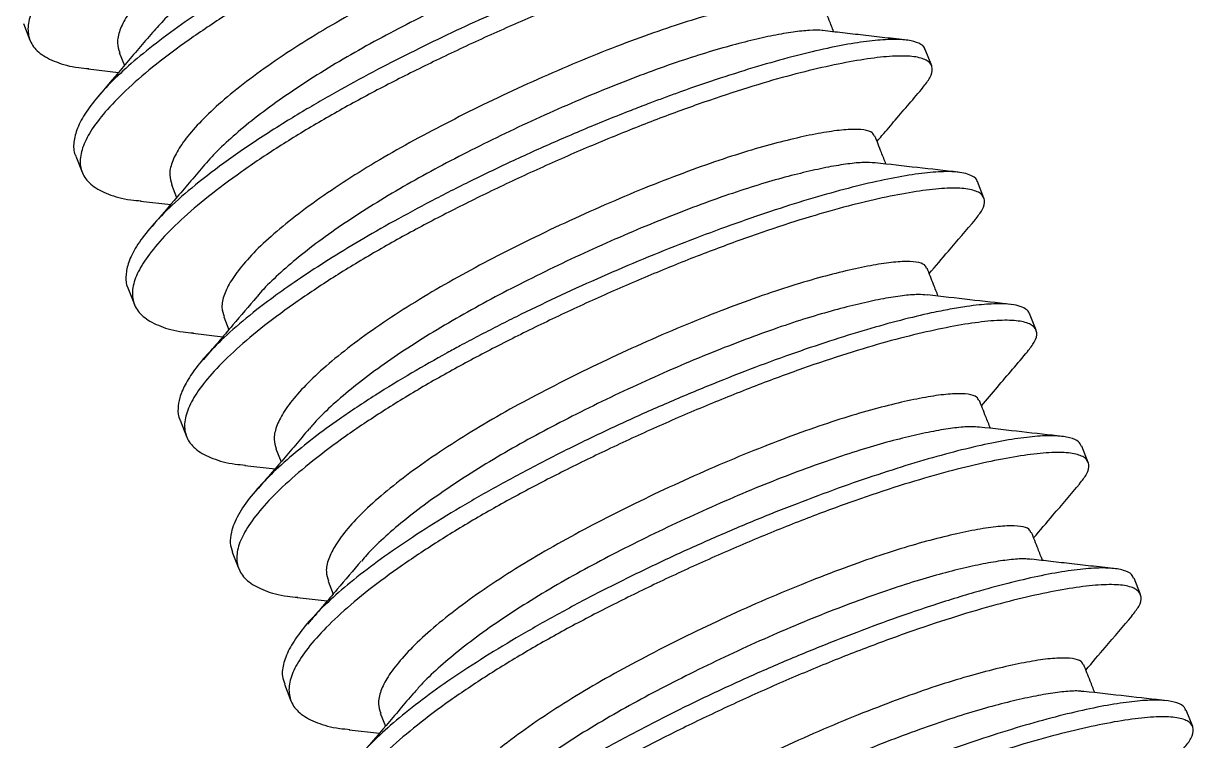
# Model space of a CAD drawing. Header units: millimetres. Extents: x 1580 to 3807, y -141 to 840.
# Drawn here: x 1906.81 to 1912.46, y 116.82 to 120.28 of the extents above; entities that cross this region are included whole.
import ezdxf

# ---------------------------------------------------------------- set-up
doc = ezdxf.new("R2010")
doc.units = ezdxf.units.MM

msp = doc.modelspace()

# ---------------------------------------------------------------- linework, layer by layer
at = {"color": 7, "linetype": 'Continuous', "lineweight": 25}
for p, q in [((1906.811, 120.2794), (1906.8426, 120.1994)), ((1907.2736, 120.1395), (1907.2983, 120.0771)), ((1911.1925, 120.0747), (1911.1613, 120.1537)), ((1907.1241, 120.0599), (1907.2696, 120.0435)), ((1907.0636, 119.6398), (1907.0944, 119.5618)), ((1911.4443, 119.4372), (1911.4129, 119.5167)), ((1907.5254, 119.5019), (1907.5501, 119.4395)), ((1907.3759, 119.4223), (1907.5215, 119.4059)), ((1907.315, 119.0032), (1907.3462, 118.9242)), ((1907.7773, 118.8643), (1907.8019, 118.8019)), ((1911.6961, 118.7996), (1911.6646, 118.8794)), ((1907.6277, 118.7847), (1907.7733, 118.7683)), ((1907.5666, 118.3661), (1907.5981, 118.2866)), ((1908.0291, 118.2267), (1908.0537, 118.1643)), ((1911.948, 118.162), (1911.9171, 118.2401)), ((1907.8791, 118.1472), (1908.0251, 118.1307)), ((1907.8185, 117.7286), (1907.8499, 117.649)), ((1908.2809, 117.5891), (1908.3055, 117.5267)), ((1912.1998, 117.5244), (1912.1689, 117.6026)), ((1908.1309, 117.5096), (1908.2769, 117.4931)), ((1908.0699, 117.0918), (1908.1017, 117.0114)), ((1912.4516, 116.8868), (1912.4204, 116.9656)), ((1908.5327, 116.9515), (1908.5574, 116.8891)), ((1908.3831, 116.872), (1908.5287, 116.8555))]:
    msp.add_line(p, q, dxfattribs=at)
for points, knots in [([(1910.3957, 121.8848), (1910.4081, 121.9006), (1910.4361, 121.9358), (1910.4446, 121.9776), (1910.4255, 122.0112), (1910.3737, 122.0313), (1910.2911, 122.0375), (1910.1802, 122.0298), (1910.0454, 122.009), (1909.8911, 121.9766), (1909.7177, 121.9327), (1909.5246, 121.8752), (1909.3118, 121.8039), (1909.0835, 121.7196), (1908.8465, 121.6246), (1908.607, 121.5213), (1908.3725, 121.4133), (1908.1478, 121.3033), (1907.9334, 121.192), (1907.7287, 121.077), (1907.5341, 120.9581), (1907.3548, 120.8378), (1907.1965, 120.7193), (1907.0642, 120.6063), (1906.9609, 120.5016), (1906.8879, 120.4077), (1906.8436, 120.325), (1906.8281, 120.2513), (1906.8423, 120.1868), (1906.8874, 120.1326), (1906.966, 120.092), (1907.0471, 120.068), (1907.1105, 120.0629), (1907.1274, 120.0616)], [0, 0, 0, 0, 0.0266464, 0.0596635, 0.0933174, 0.127333, 0.1614163, 0.1952699, 0.2280201, 0.260027, 0.2915481, 0.3238485, 0.3574101, 0.3913832, 0.4254762, 0.4593912, 0.4928397, 0.5249809, 0.5564725, 0.5886457, 0.6215154, 0.6554371, 0.6895306, 0.7234981, 0.7570483, 0.789911, 0.8214206, 0.8534608, 0.8862352, 0.9194964, 0.9535813, 0.9875923, 1, 1, 1, 1]), ([(1910.1607, 121.6478), (1910.1582, 121.6538), (1910.1523, 121.6687), (1910.1132, 121.6799), (1910.048, 121.6827), (1909.9589, 121.6737), (1909.8507, 121.6544), (1909.7265, 121.6258), (1909.5868, 121.5881), (1909.4312, 121.5392), (1909.2597, 121.4789), (1909.0757, 121.4079), (1908.8847, 121.3282), (1908.6916, 121.2419), (1908.5025, 121.1519), (1908.3213, 121.0603), (1908.1483, 120.968), (1907.9833, 120.8724), (1907.8266, 120.7736), (1907.6823, 120.6735), (1907.555, 120.5748), (1907.4488, 120.4805), (1907.3661, 120.3932), (1907.3077, 120.3146), (1907.2732, 120.2456), (1907.2603, 120.1866), (1907.2707, 120.1547), (1907.2754, 120.1401)], [0, 0, 0, 0, 0.028497, 0.070482, 0.112551, 0.154335, 0.194756, 0.234256, 0.273155, 0.313018, 0.354441, 0.396373, 0.438454, 0.480314, 0.521597, 0.561263, 0.600126, 0.639832, 0.6804, 0.722269, 0.76435, 0.806276, 0.847684, 0.888242, 0.927126, 0.966668, 1, 1, 1, 1]), ([(1910.1625, 121.5189), (1910.1572, 121.5199), (1910.1369, 121.5235), (1910.0819, 121.5207), (1909.9989, 121.5107), (1909.8994, 121.4919), (1909.7872, 121.4657), (1909.6626, 121.4323), (1909.5258, 121.39), (1909.3768, 121.3389), (1909.2178, 121.2795), (1909.0517, 121.2127), (1908.882, 121.1399), (1908.7119, 121.0625), (1908.545, 120.9822), (1908.3839, 120.9006), (1908.2286, 120.8179), (1908.0796, 120.7327), (1907.9373, 120.6449), (1907.8046, 120.5561), (1907.6843, 120.4679), (1907.5796, 120.3823), (1907.4945, 120.3041), (1907.4534, 120.2574), (1907.4345, 120.2359)], [0, 0, 0, 0, 0.016763, 0.064833, 0.112495, 0.159441, 0.205388, 0.250664, 0.296953, 0.344156, 0.39198, 0.440112, 0.488224, 0.535988, 0.583092, 0.629249, 0.674495, 0.720582, 0.767632, 0.815363, 0.863462, 0.911602, 0.959457, 1, 1, 1, 1]), ([(1910.6551, 121.4268), (1910.6538, 121.4319), (1910.6498, 121.448), (1910.6176, 121.465), (1910.5598, 121.4777), (1910.478, 121.4793), (1910.3749, 121.4703), (1910.2515, 121.4505), (1910.1096, 121.42), (1909.9511, 121.3791), (1909.7781, 121.3281), (1909.5928, 121.2676), (1909.3979, 121.1982), (1909.1957, 121.1206), (1908.9892, 121.0357), (1908.7808, 120.9445), (1908.5736, 120.848), (1908.3701, 120.7472), (1908.1731, 120.6434), (1907.9851, 120.5378), (1907.8087, 120.4317), (1907.6462, 120.3263), (1907.4998, 120.2227), (1907.3714, 120.1223), (1907.2627, 120.0262), (1907.1753, 119.9353), (1907.1104, 119.8509), (1907.0682, 119.7736), (1907.0523, 119.7054), (1907.0518, 119.6609), (1907.0636, 119.6423), (1907.0649, 119.6403)], [0, 0, 0, 0, 0.016633, 0.052704, 0.088825, 0.125096, 0.161367, 0.19764, 0.233912, 0.270186, 0.30646, 0.342735, 0.37901, 0.415286, 0.451563, 0.487841, 0.524119, 0.560397, 0.596676, 0.632953, 0.669229, 0.705504, 0.741779, 0.778054, 0.814327, 0.8506, 0.886872, 0.923144, 0.959415, 0.995686, 1, 1, 1, 1]), ([(1910.647, 121.2466), (1910.6597, 121.2625), (1910.6878, 121.298), (1910.6964, 121.34), (1910.6773, 121.3736), (1910.6256, 121.3937), (1910.5429, 121.3999), (1910.432, 121.3922), (1910.2973, 121.3714), (1910.1429, 121.339), (1909.9695, 121.2951), (1909.7764, 121.2376), (1909.5636, 121.1663), (1909.3353, 121.082), (1909.0984, 120.987), (1908.8588, 120.8837), (1908.6243, 120.7757), (1908.3996, 120.6657), (1908.1852, 120.5544), (1907.9805, 120.4394), (1907.7859, 120.3205), (1907.6067, 120.2002), (1907.4483, 120.0817), (1907.3161, 119.9687), (1907.2127, 119.864), (1907.1397, 119.7701), (1907.0955, 119.6874), (1907.0799, 119.6137), (1907.0941, 119.5492), (1907.1392, 119.495), (1907.2178, 119.4544), (1907.2989, 119.4304), (1907.3623, 119.4253), (1907.3793, 119.424)], [0, 0, 0, 0, 0.027025, 0.060029, 0.093669, 0.127671, 0.161741, 0.195581, 0.228318, 0.260313, 0.291821, 0.324109, 0.357657, 0.391617, 0.425696, 0.459598, 0.493033, 0.525162, 0.556641, 0.588801, 0.621658, 0.655566, 0.689646, 0.7236, 0.757137, 0.789987, 0.821484, 0.853511, 0.886273, 0.919521, 0.953592, 0.98759, 1, 1, 1, 1]), ([(1910.4125, 121.0102), (1910.4101, 121.0162), (1910.4041, 121.0311), (1910.365, 121.0423), (1910.2998, 121.0451), (1910.2107, 121.0361), (1910.1025, 121.0169), (1909.9783, 120.9882), (1909.8386, 120.9505), (1909.683, 120.9016), (1909.5115, 120.8413), (1909.3275, 120.7703), (1909.1365, 120.6906), (1908.9434, 120.6043), (1908.7543, 120.5143), (1908.5731, 120.4227), (1908.4001, 120.3304), (1908.2351, 120.2348), (1908.0784, 120.136), (1907.9341, 120.0359), (1907.8068, 119.9372), (1907.7007, 119.8429), (1907.6179, 119.7556), (1907.5595, 119.677), (1907.5251, 119.608), (1907.5122, 119.549), (1907.5225, 119.5171), (1907.5272, 119.5025)], [0, 0, 0, 0, 0.028497, 0.070482, 0.112551, 0.154335, 0.194756, 0.234256, 0.273155, 0.313018, 0.354441, 0.396373, 0.438454, 0.480314, 0.521597, 0.561263, 0.600126, 0.639832, 0.6804, 0.722269, 0.76435, 0.806276, 0.847684, 0.888242, 0.927126, 0.966667, 1, 1, 1, 1]), ([(1910.4148, 120.8816), (1910.4118, 120.8822), (1910.3944, 120.8858), (1910.3437, 120.8838), (1910.2633, 120.875), (1910.1657, 120.8573), (1910.0553, 120.8321), (1909.9323, 120.7998), (1909.7972, 120.7588), (1909.6498, 120.7089), (1909.492, 120.6506), (1909.3267, 120.5847), (1909.1573, 120.5126), (1908.9871, 120.4357), (1908.8195, 120.3558), (1908.6575, 120.2743), (1908.5014, 120.1918), (1908.3515, 120.107), (1908.2082, 120.0195), (1908.074, 119.9307), (1907.9518, 119.8423), (1907.8449, 119.7562), (1907.7536, 119.6738), (1907.7079, 119.6231), (1907.6852, 119.5979)], [0, 0, 0, 0, 0.010048, 0.05815, 0.105889, 0.152951, 0.199053, 0.244299, 0.290443, 0.337538, 0.385296, 0.433406, 0.481541, 0.529373, 0.576587, 0.622891, 0.668172, 0.714106, 0.761042, 0.808698, 0.856766, 0.904921, 0.952836, 1, 1, 1, 1]), ([(1910.9073, 120.7893), (1910.9067, 120.7929), (1910.9044, 120.8079), (1910.8827, 120.8202), (1910.854, 120.8305), (1910.8335, 120.8349), (1910.8141, 120.8377), (1910.7969, 120.8393), (1910.7632, 120.8411), (1910.7026, 120.8399), (1910.5992, 120.8288), (1910.4763, 120.8073), (1910.3389, 120.7764), (1910.1921, 120.738), (1910.0229, 120.688), (1909.8312, 120.6252), (1909.6179, 120.5487), (1909.4122, 120.4688), (1909.2216, 120.3897), (1909.0506, 120.315), (1908.8748, 120.2343), (1908.6961, 120.1478), (1908.5166, 120.0561), (1908.3692, 119.9763), (1908.2533, 119.9107), (1908.1638, 119.8583), (1908.0672, 119.7997), (1907.9667, 119.7358), (1907.8679, 119.6698), (1907.7489, 119.5856), (1907.6207, 119.4863), (1907.4987, 119.3769), (1907.4085, 119.2792), (1907.3478, 119.1936), (1907.313, 119.1196), (1907.3035, 119.0579), (1907.3055, 119.0198), (1907.315, 119.0042), (1907.3155, 119.0034)], [0, 0, 0, 0, 0.011317, 0.047584, 0.062097, 0.07661, 0.086004, 0.094297, 0.10292, 0.134038, 0.168824, 0.207277, 0.238532, 0.27185, 0.307231, 0.344674, 0.38418, 0.425747, 0.454616, 0.484402, 0.515105, 0.546725, 0.579263, 0.612717, 0.629794, 0.6471, 0.666702, 0.690104, 0.713021, 0.735451, 0.778826, 0.820258, 0.859748, 0.897294, 0.932896, 0.966554, 0.998268, 1, 1, 1, 1]), ([(1910.8987, 120.6088), (1910.9114, 120.6248), (1910.9396, 120.6604), (1910.9482, 120.7024), (1910.9291, 120.736), (1910.8774, 120.7561), (1910.7947, 120.7623), (1910.6838, 120.7546), (1910.5491, 120.7338), (1910.3948, 120.7014), (1910.2213, 120.6575), (1910.0282, 120.6), (1909.8154, 120.5287), (1909.5872, 120.4444), (1909.3502, 120.3494), (1909.1107, 120.2461), (1908.8761, 120.1381), (1908.6514, 120.0281), (1908.437, 119.9168), (1908.2324, 119.8018), (1908.0377, 119.6829), (1907.8585, 119.5626), (1907.7001, 119.4441), (1907.5679, 119.3311), (1907.4645, 119.2264), (1907.3915, 119.1326), (1907.3473, 119.0498), (1907.3317, 118.9761), (1907.346, 118.9116), (1907.391, 118.8574), (1907.4696, 118.8168), (1907.5507, 118.7928), (1907.6141, 118.7878), (1907.631, 118.7864)], [0, 0, 0, 0, 0.02714, 0.060141, 0.093778, 0.127776, 0.161842, 0.195679, 0.228413, 0.260403, 0.291909, 0.324193, 0.357738, 0.391694, 0.425769, 0.459667, 0.493099, 0.525224, 0.5567, 0.588857, 0.62171, 0.655615, 0.689691, 0.723642, 0.757175, 0.790021, 0.821515, 0.853539, 0.886297, 0.919541, 0.953609, 0.987603, 1, 1, 1, 1]), ([(1910.6643, 120.3726), (1910.6619, 120.3786), (1910.6559, 120.3935), (1910.6168, 120.4048), (1910.5516, 120.4075), (1910.4625, 120.3985), (1910.3544, 120.3793), (1910.2301, 120.3506), (1910.0904, 120.3129), (1909.9348, 120.264), (1909.7634, 120.2037), (1909.5794, 120.1327), (1909.3883, 120.053), (1909.1952, 119.9667), (1909.0061, 119.8767), (1908.8249, 119.7851), (1908.6519, 119.6928), (1908.487, 119.5972), (1908.3302, 119.4984), (1908.1859, 119.3983), (1908.0586, 119.2996), (1907.9525, 119.2053), (1907.8697, 119.118), (1907.8113, 119.0395), (1907.7769, 118.9704), (1907.764, 118.9114), (1907.7743, 118.8795), (1907.779, 118.865)], [0, 0, 0, 0, 0.028497, 0.070482, 0.112551, 0.154335, 0.194756, 0.234256, 0.273155, 0.313018, 0.354441, 0.396373, 0.438454, 0.480314, 0.521597, 0.561263, 0.600126, 0.639832, 0.6804, 0.722269, 0.76435, 0.806276, 0.847684, 0.888242, 0.927126, 0.966667, 1, 1, 1, 1]), ([(1910.7203, 120.2388), (1910.713, 120.2575), (1910.6949, 120.3031), (1910.6774, 120.3475), (1910.667, 120.3738)], [0, 0, 0, 0, 0.408532, 1, 1, 1, 1]), ([(1910.6671, 120.2446), (1910.6663, 120.2448), (1910.6516, 120.2482), (1910.6051, 120.2466), (1910.5274, 120.2393), (1910.4317, 120.2226), (1910.3231, 120.1984), (1910.2017, 120.1671), (1910.0684, 120.1273), (1909.9225, 120.0787), (1909.766, 120.0215), (1909.6016, 119.9566), (1909.4325, 119.8853), (1909.2622, 119.8089), (1909.0941, 119.7293), (1908.9313, 119.6479), (1908.7744, 119.5657), (1908.6236, 119.4812), (1908.4793, 119.3941), (1908.3436, 119.3054), (1908.2197, 119.2168), (1908.1099, 119.1301), (1908.0186, 119.0477), (1907.9615, 118.991), (1907.9405, 118.9639), (1907.9381, 118.9607)], [0, 0, 0, 0, 0.002806, 0.050966, 0.098805, 0.14601, 0.192291, 0.237585, 0.283608, 0.33062, 0.378337, 0.42645, 0.474634, 0.522559, 0.569907, 0.616384, 0.661776, 0.707583, 0.754428, 0.802034, 0.850097, 0.898293, 0.946292, 0.993773, 1, 1, 1, 1]), ([(1911.0753, 120.1987), (1911.0398, 120.2027), (1910.9726, 120.2102), (1910.8663, 120.2221), (1910.7656, 120.2336), (1910.6992, 120.2412), (1910.6675, 120.2448)], [0, 0, 0, 0, 0.292366, 0.553141, 0.787376, 1, 1, 1, 1]), ([(1907.4336, 120.2358), (1907.3896, 120.1842), (1907.3029, 120.0825), (1907.2156, 119.9802), (1907.1725, 119.9297)], [0, 0, 0, 0, 0.50712, 1, 1, 1, 1]), ([(1911.1596, 120.1531), (1911.1595, 120.155), (1911.1584, 120.1687), (1911.1329, 120.1848), (1911.0823, 120.2002), (1911.0065, 120.2042), (1910.9095, 120.1978), (1910.7918, 120.1807), (1910.655, 120.1529), (1910.5011, 120.1148), (1910.3321, 120.0665), (1910.1502, 120.0087), (1910.0005, 119.9568), (1909.8908, 119.9166), (1909.8196, 119.8899), (1909.7336, 119.8568), (1909.633, 119.8168), (1909.523, 119.7716), (1909.3788, 119.7102), (1909.2019, 119.6312), (1908.9967, 119.5337), (1908.8023, 119.4357), (1908.6207, 119.3386), (1908.4533, 119.2434), (1908.3009, 119.1512), (1908.164, 119.0628), (1908.0427, 118.9787), (1907.9206, 118.8872), (1907.8055, 118.7911), (1907.7062, 118.6941), (1907.6351, 118.6094), (1907.5889, 118.5366), (1907.5631, 118.4748), (1907.5552, 118.4191), (1907.5568, 118.3833), (1907.5666, 118.367), (1907.567, 118.3663)], [0, 0, 0, 0, 0.006066, 0.042464, 0.078861, 0.115105, 0.151346, 0.187586, 0.223826, 0.260066, 0.296305, 0.332545, 0.368784, 0.380869, 0.392955, 0.407516, 0.427101, 0.446408, 0.465436, 0.502644, 0.538742, 0.57373, 0.607607, 0.640374, 0.67203, 0.702576, 0.732011, 0.760335, 0.800723, 0.838613, 0.874006, 0.906901, 0.937296, 0.965193, 0.998493, 1, 1, 1, 1]), ([(1911.1503, 119.9709), (1911.1631, 119.9871), (1911.1914, 120.0227), (1911.2, 120.0648), (1911.181, 120.0984), (1911.1292, 120.1185), (1911.0465, 120.1247), (1910.9356, 120.117), (1910.8009, 120.0962), (1910.6466, 120.0638), (1910.4731, 120.0199), (1910.28, 119.9624), (1910.0673, 119.8911), (1909.839, 119.8068), (1909.602, 119.7118), (1909.3625, 119.6085), (1909.1279, 119.5005), (1908.9033, 119.3905), (1908.6888, 119.2792), (1908.4842, 119.1642), (1908.2895, 119.0453), (1908.1103, 118.925), (1907.952, 118.8065), (1907.8197, 118.6935), (1907.7163, 118.5888), (1907.6433, 118.495), (1907.5991, 118.4122), (1907.5835, 118.3386), (1907.5978, 118.274), (1907.6428, 118.2198), (1907.7214, 118.1792), (1907.8024, 118.1553), (1907.8656, 118.1502), (1907.8824, 118.1488)], [0, 0, 0, 0, 0.027286, 0.060286, 0.093921, 0.127918, 0.161983, 0.195819, 0.228551, 0.26054, 0.292044, 0.324327, 0.357871, 0.391825, 0.4259, 0.459797, 0.493227, 0.525351, 0.556825, 0.588981, 0.621833, 0.655736, 0.689811, 0.72376, 0.757292, 0.790137, 0.821629, 0.853652, 0.886409, 0.919652, 0.953718, 0.987711, 1, 1, 1, 1]), ([(1910.929, 119.7105), (1910.937, 119.7198), (1910.9671, 119.7551), (1911.019, 119.816), (1911.0861, 119.8945), (1911.1293, 119.9451), (1911.1518, 119.9714)], [0, 0, 0, 0, 0.0997695, 0.3766674, 0.6758807, 1, 1, 1, 1]), ([(1910.9161, 119.735), (1910.9137, 119.741), (1910.9077, 119.7559), (1910.8686, 119.7672), (1910.8034, 119.7699), (1910.7144, 119.7609), (1910.6062, 119.7417), (1910.482, 119.713), (1910.3422, 119.6754), (1910.1866, 119.6264), (1910.0152, 119.5661), (1909.8312, 119.4951), (1909.6401, 119.4154), (1909.447, 119.3291), (1909.2579, 119.2391), (1909.0767, 119.1475), (1908.9037, 119.0552), (1908.7388, 118.9596), (1908.582, 118.8608), (1908.4378, 118.7607), (1908.3105, 118.662), (1908.2043, 118.5677), (1908.1215, 118.4804), (1908.0632, 118.4019), (1908.0287, 118.3328), (1908.0158, 118.2738), (1908.0261, 118.2419), (1908.0309, 118.2274)], [0, 0, 0, 0, 0.0284971, 0.070482, 0.1125508, 0.1543353, 0.1947556, 0.2342557, 0.2731546, 0.3130181, 0.3544407, 0.3963731, 0.4384539, 0.4803143, 0.5215969, 0.5612633, 0.6001257, 0.6398316, 0.6804, 0.7222687, 0.7643502, 0.8062756, 0.8476841, 0.8882415, 0.927126, 0.9666674, 1, 1, 1, 1]), ([(1910.9721, 119.6013), (1910.9648, 119.6199), (1910.9467, 119.6657), (1910.9292, 119.71), (1910.9188, 119.7362)], [0, 0, 0, 0, 0.408236, 1, 1, 1, 1]), ([(1907.6854, 119.5981), (1907.6414, 119.5466), (1907.5574, 119.448), (1907.4722, 119.3482), (1907.4316, 119.3006)], [0, 0, 0, 0, 0.522852, 1, 1, 1, 1]), ([(1911.4127, 119.5166), (1911.4127, 119.5168), (1911.4125, 119.529), (1911.3933, 119.5418), (1911.3595, 119.5562), (1911.317, 119.5633), (1911.2537, 119.5658), (1911.1619, 119.5596), (1911.0364, 119.5406), (1910.8915, 119.5102), (1910.7301, 119.4691), (1910.5551, 119.418), (1910.3693, 119.3579), (1910.1759, 119.2897), (1909.9776, 119.2144), (1909.7773, 119.1333), (1909.5775, 119.0474), (1909.3808, 118.9578), (1909.2207, 118.8807), (1909.0964, 118.8182), (1909.0055, 118.7713), (1908.9252, 118.7287), (1908.8168, 118.6695), (1908.6773, 118.5901), (1908.5018, 118.4829), (1908.3441, 118.3778), (1908.2071, 118.2776), (1908.0915, 118.1842), (1907.9891, 118.0899), (1907.9046, 117.9966), (1907.8425, 117.9063), (1907.8126, 117.8318), (1907.8057, 117.7724), (1907.8146, 117.7431), (1907.819, 117.7288)], [0, 0, 0, 0, 0.000561, 0.037047, 0.06151, 0.086519, 0.11271, 0.151602, 0.190036, 0.228011, 0.265528, 0.302586, 0.339187, 0.375329, 0.411012, 0.446237, 0.481004, 0.515313, 0.549163, 0.565922, 0.582566, 0.599095, 0.610849, 0.644449, 0.68136, 0.721579, 0.753925, 0.788134, 0.824205, 0.862137, 0.90193, 0.943585, 0.9724, 1, 1, 1, 1]), ([(1910.9188, 119.6069), (1910.902, 119.608), (1910.8669, 119.6104), (1910.7906, 119.603), (1910.6976, 119.5878), (1910.5906, 119.5646), (1910.471, 119.5343), (1910.3393, 119.4958), (1910.1951, 119.4483), (1910.0399, 119.3922), (1909.8764, 119.3283), (1909.7078, 119.2578), (1909.5374, 119.1821), (1909.3688, 119.1028), (1909.2051, 119.0216), (1909.0474, 118.9395), (1908.8958, 118.8554), (1908.7505, 118.7686), (1908.6134, 118.68), (1908.4878, 118.5913), (1908.3759, 118.5043), (1908.2819, 118.4212), (1908.2201, 118.3606), (1908.1958, 118.3299), (1908.1907, 118.3234)], [0, 0, 0, 0, 0.044453, 0.092353, 0.13966, 0.186081, 0.231435, 0.277299, 0.324188, 0.371823, 0.419898, 0.468089, 0.516066, 0.563509, 0.610119, 0.655634, 0.701276, 0.747991, 0.795507, 0.843523, 0.891717, 0.93976, 0.987328, 1, 1, 1, 1]), ([(1911.3203, 119.5619), (1911.255, 119.5693), (1911.1223, 119.5842), (1910.9879, 119.5995), (1910.9196, 119.6072)], [0, 0, 0, 0, 0.49201, 1, 1, 1, 1]), ([(1911.4018, 119.3329), (1911.4147, 119.3492), (1911.4432, 119.385), (1911.4519, 119.4272), (1911.4328, 119.4608), (1911.381, 119.4809), (1911.2983, 119.4871), (1911.1875, 119.4794), (1911.0527, 119.4586), (1910.8984, 119.4262), (1910.7249, 119.3823), (1910.5318, 119.3248), (1910.3191, 119.2535), (1910.0908, 119.1692), (1909.8538, 119.0742), (1909.6143, 118.9709), (1909.3798, 118.8629), (1909.1551, 118.7529), (1908.9406, 118.6416), (1908.736, 118.5266), (1908.5414, 118.4077), (1908.3621, 118.2874), (1908.2038, 118.1689), (1908.0715, 118.0559), (1907.9681, 117.9512), (1907.8951, 117.8574), (1907.8509, 117.7746), (1907.8353, 117.701), (1907.8496, 117.6364), (1907.8947, 117.5822), (1907.9733, 117.5416), (1908.0542, 117.5177), (1908.1174, 117.5126), (1908.1342, 117.5112)], [0, 0, 0, 0, 0.027542, 0.060532, 0.094159, 0.128147, 0.162203, 0.19603, 0.228753, 0.260735, 0.29223, 0.324505, 0.358039, 0.391985, 0.42605, 0.459938, 0.49336, 0.525475, 0.556941, 0.589088, 0.621932, 0.655826, 0.689892, 0.723832, 0.757355, 0.790192, 0.821676, 0.85369, 0.886438, 0.919673, 0.95373, 0.987714, 1, 1, 1, 1]), ([(1911.1808, 119.0728), (1911.2116, 119.1089), (1911.2862, 119.1963), (1911.36, 119.2827), (1911.4033, 119.3334)], [0, 0, 0, 0, 0.412741, 1, 1, 1, 1]), ([(1911.1679, 119.0974), (1911.1655, 119.1034), (1911.1596, 119.1183), (1911.1205, 119.1296), (1911.0552, 119.1323), (1910.9662, 119.1233), (1910.858, 119.1041), (1910.7338, 119.0755), (1910.594, 119.0378), (1910.4385, 118.9888), (1910.267, 118.9285), (1910.083, 118.8575), (1909.892, 118.7778), (1909.6989, 118.6915), (1909.5097, 118.6015), (1909.3285, 118.5099), (1909.1556, 118.4176), (1908.9906, 118.322), (1908.8338, 118.2232), (1908.6896, 118.1231), (1908.5623, 118.0244), (1908.4561, 117.9301), (1908.3734, 117.8428), (1908.315, 117.7643), (1908.2805, 117.6952), (1908.2676, 117.6362), (1908.2779, 117.6043), (1908.2827, 117.5898)], [0, 0, 0, 0, 0.028497, 0.070482, 0.112551, 0.154335, 0.194756, 0.234256, 0.273155, 0.313018, 0.354441, 0.396373, 0.438454, 0.480314, 0.521597, 0.561263, 0.600126, 0.639832, 0.6804, 0.722269, 0.76435, 0.806276, 0.847684, 0.888241, 0.927126, 0.966667, 1, 1, 1, 1]), ([(1911.224, 118.9637), (1911.2166, 118.9824), (1911.1985, 119.0282), (1911.181, 119.0724), (1911.1707, 119.0986)], [0, 0, 0, 0, 0.408138, 1, 1, 1, 1]), ([(1907.9372, 118.9605), (1907.8986, 118.9153), (1907.8126, 118.8144), (1907.7259, 118.7128), (1907.6781, 118.6568)], [0, 0, 0, 0, 0.448029, 1, 1, 1, 1]), ([(1911.1709, 118.9688), (1911.1568, 118.9701), (1911.1253, 118.973), (1911.0539, 118.9668), (1910.9632, 118.9528), (1910.8579, 118.9306), (1910.74, 118.9013), (1910.61, 118.864), (1910.4675, 118.8178), (1910.3137, 118.7628), (1910.1511, 118.7), (1909.983, 118.6303), (1909.8127, 118.5552), (1909.6436, 118.4763), (1909.4791, 118.3952), (1909.3206, 118.3132), (1909.1681, 118.2296), (1909.0219, 118.1431), (1908.8835, 118.0547), (1908.7561, 117.9659), (1908.6422, 117.8785), (1908.5456, 117.7947), (1908.4788, 117.7301), (1908.451, 117.6958), (1908.443, 117.686)], [0, 0, 0, 0, 0.038819, 0.086728, 0.134088, 0.1806, 0.226016, 0.271674, 0.318391, 0.365893, 0.413879, 0.462024, 0.510002, 0.557489, 0.604184, 0.649815, 0.695253, 0.741789, 0.789165, 0.837083, 0.885224, 0.933258, 0.980863, 1, 1, 1, 1]), ([(1911.5718, 118.9243), (1911.5069, 118.9317), (1911.3748, 118.9465), (1911.2407, 118.9618), (1911.1725, 118.9695)], [0, 0, 0, 0, 0.491337, 1, 1, 1, 1]), ([(1911.6638, 118.879), (1911.6629, 118.8817), (1911.6598, 118.8913), (1911.644, 118.905), (1911.6127, 118.9185), (1911.5682, 118.9257), (1911.5186, 118.9275), (1911.4707, 118.9258), (1911.4195, 118.9214), (1911.3582, 118.9139), (1911.2817, 118.9014), (1911.177, 118.8804), (1911.0443, 118.8488), (1910.8796, 118.8031), (1910.7015, 118.7479), (1910.5125, 118.6836), (1910.3149, 118.6109), (1910.1114, 118.5306), (1909.9047, 118.4436), (1909.6974, 118.3509), (1909.4923, 118.2534), (1909.2921, 118.1524), (1909.0993, 118.049), (1908.9165, 117.9443), (1908.7456, 117.8391), (1908.589, 117.7347), (1908.4491, 117.6323), (1908.3282, 117.5334), (1908.2279, 117.4391), (1908.1498, 117.3505), (1908.0946, 117.2686), (1908.0642, 117.1946), (1908.0557, 117.1353), (1908.0678, 117.1049), (1908.0727, 117.0928)], [0, 0, 0, 0, 0.009122, 0.032796, 0.060872, 0.089425, 0.111528, 0.130867, 0.147442, 0.167081, 0.191142, 0.215203, 0.251284, 0.287364, 0.323444, 0.359524, 0.395603, 0.431682, 0.46776, 0.503838, 0.539916, 0.575993, 0.61207, 0.648147, 0.684277, 0.720727, 0.757177, 0.793628, 0.83008, 0.866532, 0.902985, 0.939439, 0.975893, 1, 1, 1, 1]), ([(1911.6545, 118.6965), (1911.6671, 118.7124), (1911.6952, 118.7477), (1911.7037, 118.7896), (1911.6846, 118.8232), (1911.6328, 118.8433), (1911.5502, 118.8496), (1911.4393, 118.8418), (1911.3045, 118.821), (1911.1502, 118.7886), (1910.9768, 118.7447), (1910.7837, 118.6872), (1910.5709, 118.6159), (1910.3426, 118.5316), (1910.1056, 118.4366), (1909.8661, 118.3333), (1909.6316, 118.2253), (1909.4069, 118.1153), (1909.1925, 118.004), (1908.9878, 117.889), (1908.7932, 117.7701), (1908.6139, 117.6498), (1908.4556, 117.5313), (1908.3233, 117.4183), (1908.22, 117.3136), (1908.147, 117.2198), (1908.1027, 117.137), (1908.0872, 117.0634), (1908.1014, 116.9988), (1908.1465, 116.9447), (1908.2251, 116.904), (1908.3062, 116.8801), (1908.3695, 116.875), (1908.3864, 116.8736)], [0, 0, 0, 0, 0.026841, 0.059853, 0.093501, 0.12751, 0.161588, 0.195435, 0.22818, 0.260181, 0.291697, 0.323992, 0.357547, 0.391515, 0.425602, 0.459511, 0.492953, 0.525089, 0.556575, 0.588743, 0.621607, 0.655523, 0.68961, 0.723572, 0.757116, 0.789973, 0.821477, 0.853512, 0.88628, 0.919536, 0.953615, 0.98762, 1, 1, 1, 1]), ([(1911.4327, 118.4352), (1911.4582, 118.4652), (1911.5329, 118.5528), (1911.6073, 118.6399), (1911.6562, 118.6971)], [0, 0, 0, 0, 0.342761, 1, 1, 1, 1]), ([(1911.4197, 118.4598), (1911.4173, 118.4658), (1911.4114, 118.4807), (1911.3723, 118.492), (1911.307, 118.4947), (1911.218, 118.4857), (1911.1098, 118.4665), (1910.9856, 118.4379), (1910.8458, 118.4002), (1910.6903, 118.3512), (1910.5188, 118.2909), (1910.3348, 118.2199), (1910.1438, 118.1402), (1909.9507, 118.0539), (1909.7616, 117.9639), (1909.5804, 117.8723), (1909.4074, 117.78), (1909.2424, 117.6844), (1909.0857, 117.5856), (1908.9414, 117.4855), (1908.8141, 117.3868), (1908.7079, 117.2925), (1908.6252, 117.2052), (1908.5668, 117.1267), (1908.5323, 117.0576), (1908.5194, 116.9986), (1908.5298, 116.9668), (1908.5345, 116.9522)], [0, 0, 0, 0, 0.028497, 0.070482, 0.112551, 0.154335, 0.194756, 0.234256, 0.273154, 0.313018, 0.354441, 0.396373, 0.438454, 0.480314, 0.521597, 0.561263, 0.600126, 0.639831, 0.6804, 0.722269, 0.76435, 0.806275, 0.847684, 0.888241, 0.927126, 0.966667, 1, 1, 1, 1]), ([(1911.4758, 118.3261), (1911.4684, 118.3448), (1911.4502, 118.3907), (1911.4328, 118.4348), (1911.4225, 118.461)], [0, 0, 0, 0, 0.408036, 1, 1, 1, 1]), ([(1908.189, 118.323), (1908.1451, 118.2714), (1908.0593, 118.1707), (1907.9722, 118.0688), (1907.9297, 118.019)], [0, 0, 0, 0, 0.5116494, 1, 1, 1, 1]), ([(1911.4215, 118.331), (1911.4105, 118.3322), (1911.3828, 118.3354), (1911.3169, 118.3305), (1911.2285, 118.3177), (1911.1249, 118.2965), (1911.0088, 118.2682), (1910.8804, 118.2321), (1910.7397, 118.187), (1910.5872, 118.1333), (1910.4257, 118.0714), (1910.2582, 118.0026), (1910.0879, 117.9282), (1909.9185, 117.8497), (1909.7532, 117.7689), (1909.5939, 117.687), (1909.4405, 117.6037), (1909.2935, 117.5176), (1909.1538, 117.4293), (1909.0247, 117.3405), (1908.9088, 117.2528), (1908.8097, 117.1684), (1908.7375, 117.0997), (1908.7059, 117.0617), (1908.6948, 117.0484)], [0, 0, 0, 0, 0.031654, 0.079639, 0.127117, 0.173787, 0.219379, 0.264897, 0.311507, 0.358944, 0.406906, 0.455074, 0.503119, 0.550718, 0.597563, 0.643378, 0.688725, 0.735147, 0.782449, 0.830336, 0.87849, 0.926584, 0.974291, 1, 1, 1, 1]), ([(1911.8216, 118.287), (1911.7572, 118.2942), (1911.6255, 118.3091), (1911.4919, 118.3242), (1911.4237, 118.332)], [0, 0, 0, 0, 0.489294, 1, 1, 1, 1]), ([(1911.9149, 118.2392), (1911.9113, 118.247), (1911.9029, 118.2651), (1911.8614, 118.282), (1911.7958, 118.2913), (1911.707, 118.2895), (1911.5973, 118.2767), (1911.4678, 118.253), (1911.3205, 118.2185), (1911.1573, 118.1737), (1910.9803, 118.1192), (1910.7918, 118.0554), (1910.5943, 117.9831), (1910.3904, 117.9031), (1910.1829, 117.8162), (1909.9745, 117.7234), (1909.768, 117.6257), (1909.566, 117.5243), (1909.3714, 117.4204), (1909.1866, 117.3151), (1909.0142, 117.2097), (1908.8563, 117.1053), (1908.7153, 117.0033), (1908.593, 116.9049), (1908.491, 116.811), (1908.4107, 116.7227), (1908.3528, 116.6408), (1908.319, 116.5666), (1908.3074, 116.5037), (1908.3185, 116.4701), (1908.3235, 116.455)], [0, 0, 0, 0, 0.027527, 0.063855, 0.100184, 0.136514, 0.172846, 0.20918, 0.245509, 0.281793, 0.318076, 0.354359, 0.39064, 0.426921, 0.463202, 0.499481, 0.53576, 0.572039, 0.608316, 0.644593, 0.68087, 0.717145, 0.753421, 0.789611, 0.825779, 0.861948, 0.898117, 0.934287, 0.970457, 1, 1, 1, 1]), ([(1911.9061, 118.0586), (1911.9188, 118.0746), (1911.9469, 118.11), (1911.9555, 118.152), (1911.9364, 118.1856), (1911.8847, 118.2057), (1911.802, 118.212), (1911.6911, 118.2042), (1911.5564, 118.1835), (1911.402, 118.151), (1911.2286, 118.1071), (1911.0355, 118.0496), (1910.8227, 117.9784), (1910.5944, 117.894), (1910.3574, 117.799), (1910.1179, 117.6957), (1909.8834, 117.5877), (1909.6587, 117.4777), (1909.4443, 117.3664), (1909.2396, 117.2514), (1909.045, 117.1325), (1908.8658, 117.0122), (1908.7074, 116.8937), (1908.5752, 116.7807), (1908.4718, 116.676), (1908.3988, 116.5822), (1908.3545, 116.4995), (1908.339, 116.4258), (1908.3532, 116.3612), (1908.3983, 116.3071), (1908.4769, 116.2664), (1908.558, 116.2424), (1908.6214, 116.2374), (1908.6384, 116.236)], [0, 0, 0, 0, 0.027035, 0.060038, 0.093678, 0.127679, 0.161748, 0.195587, 0.228323, 0.260316, 0.291824, 0.32411, 0.357658, 0.391616, 0.425695, 0.459595, 0.493029, 0.525157, 0.556635, 0.588794, 0.62165, 0.655557, 0.689636, 0.723589, 0.757125, 0.789974, 0.82147, 0.853496, 0.886257, 0.919503, 0.953574, 0.98757, 1, 1, 1, 1]), ([(1911.6845, 117.7976), (1911.7155, 117.834), (1911.7904, 117.9218), (1911.8644, 118.0084), (1911.9077, 118.0591)], [0, 0, 0, 0, 0.4147192, 1, 1, 1, 1]), ([(1911.6716, 117.8222), (1911.6692, 117.8283), (1911.6632, 117.8432), (1911.6241, 117.8544), (1911.5589, 117.8571), (1911.4698, 117.8482), (1911.3616, 117.8289), (1911.2374, 117.8003), (1911.0977, 117.7626), (1910.9421, 117.7136), (1910.7706, 117.6533), (1910.5866, 117.5823), (1910.3956, 117.5026), (1910.2025, 117.4163), (1910.0134, 117.3263), (1909.8322, 117.2348), (1909.6592, 117.1424), (1909.4942, 117.0468), (1909.3375, 116.948), (1909.1932, 116.8479), (1909.0659, 116.7492), (1908.9598, 116.655), (1908.877, 116.5676), (1908.8186, 116.4891), (1908.7841, 116.4201), (1908.7713, 116.3611), (1908.7816, 116.3292), (1908.7863, 116.3146)], [0, 0, 0, 0, 0.028497, 0.070482, 0.112551, 0.154335, 0.194755, 0.234256, 0.273154, 0.313018, 0.354441, 0.396373, 0.438454, 0.480314, 0.521597, 0.561263, 0.600126, 0.639831, 0.6804, 0.722269, 0.76435, 0.806275, 0.847684, 0.888241, 0.927126, 0.966667, 1, 1, 1, 1]), ([(1911.7276, 117.6884), (1911.7202, 117.7072), (1911.702, 117.7532), (1911.6846, 117.7973), (1911.6743, 117.8234)], [0, 0, 0, 0, 0.408215, 1, 1, 1, 1]), ([(1908.4409, 117.6854), (1908.4023, 117.6402), (1908.3163, 117.5393), (1908.2297, 117.4378), (1908.1819, 117.3818)], [0, 0, 0, 0, 0.448537, 1, 1, 1, 1]), ([(1912.166, 117.6015), (1912.1637, 117.6081), (1912.1575, 117.6254), (1912.12, 117.6426), (1912.0559, 117.6534), (1911.966, 117.6524), (1911.8545, 117.6401), (1911.7254, 117.6172), (1911.5818, 117.5844), (1911.4433, 117.5473), (1911.316, 117.5096), (1911.2003, 117.473), (1911.0566, 117.4247), (1910.8821, 117.362), (1910.679, 117.2834), (1910.4718, 117.1977), (1910.2632, 117.1059), (1910.056, 117.0089), (1909.8529, 116.908), (1909.6567, 116.8042), (1909.4699, 116.6987), (1909.2951, 116.5928), (1909.1345, 116.4877), (1908.9904, 116.3847), (1908.8646, 116.2848), (1908.7588, 116.1893), (1908.6745, 116.0992), (1908.6127, 116.0155), (1908.5749, 115.9395), (1908.5595, 115.8716), (1908.5694, 115.8341), (1908.5743, 115.8157)], [0, 0, 0, 0, 0.022525, 0.058844, 0.096167, 0.134243, 0.171476, 0.207865, 0.243411, 0.278114, 0.300786, 0.323416, 0.347626, 0.383929, 0.420232, 0.456535, 0.492838, 0.529141, 0.565444, 0.601748, 0.638051, 0.674354, 0.710657, 0.74696, 0.783263, 0.819566, 0.855869, 0.892172, 0.928475, 0.964778, 1, 1, 1, 1]), ([(1911.6723, 117.6934), (1911.6642, 117.6945), (1911.6402, 117.6979), (1911.5796, 117.694), (1911.4935, 117.6824), (1911.3917, 117.6622), (1911.2773, 117.6349), (1911.1506, 117.6), (1911.0116, 117.5562), (1910.8607, 117.5036), (1910.7002, 117.4428), (1910.5333, 117.3749), (1910.3632, 117.3011), (1910.1935, 117.2231), (1910.0274, 117.1425), (1909.8673, 117.0607), (1909.7131, 116.9777), (1909.5652, 116.892), (1909.4243, 116.8039), (1909.2936, 116.7151), (1909.1757, 116.6271), (1909.0741, 116.5422), (1908.9964, 116.4694), (1908.9607, 116.4276), (1908.9464, 116.4107)], [0, 0, 0, 0, 0.024332, 0.072398, 0.12, 0.166833, 0.212622, 0.258041, 0.304551, 0.351926, 0.399871, 0.448067, 0.496184, 0.543898, 0.5909, 0.636907, 0.682217, 0.728532, 0.775765, 0.823626, 0.871799, 0.919957, 0.967772, 1, 1, 1, 1]), ([(1912.0825, 117.6484), (1912.047, 117.6523), (1911.9805, 117.6597), (1911.8734, 117.6717), (1911.7722, 117.6833), (1911.7059, 117.6909), (1911.6746, 117.6945)], [0, 0, 0, 0, 0.2996474, 0.5612305, 0.7921524, 1, 1, 1, 1]), ([(1912.1582, 117.4214), (1912.1708, 117.4373), (1912.1988, 117.4726), (1912.2073, 117.5144), (1912.1882, 117.548), (1912.1365, 117.5681), (1912.0538, 117.5744), (1911.9429, 117.5666), (1911.8082, 117.5459), (1911.6538, 117.5134), (1911.4804, 117.4695), (1911.2873, 117.412), (1911.0745, 117.3408), (1910.8462, 117.2564), (1910.6093, 117.1614), (1910.3698, 117.0581), (1910.1352, 116.9501), (1909.9105, 116.8401), (1909.6961, 116.7288), (1909.4914, 116.6138), (1909.2968, 116.4949), (1909.1176, 116.3746), (1908.9592, 116.2561), (1908.827, 116.1431), (1908.7236, 116.0384), (1908.6506, 115.9446), (1908.6064, 115.8619), (1908.5908, 115.7882), (1908.6051, 115.7236), (1908.6501, 115.6695), (1908.7287, 115.6288), (1908.8098, 115.6049), (1908.8731, 115.5998), (1908.89, 115.5984)], [0, 0, 0, 0, 0.0267769, 0.059791, 0.093442, 0.1274544, 0.1615347, 0.1953853, 0.2281325, 0.2601365, 0.2916548, 0.3239524, 0.3575109, 0.391481, 0.4255709, 0.4594829, 0.4929284, 0.5250667, 0.5565555, 0.5887258, 0.6215926, 0.6555112, 0.6896017, 0.7235662, 0.7571133, 0.7899731, 0.8214798, 0.8535171, 0.8862886, 0.9195468, 0.9536287, 0.9876366, 1, 1, 1, 1]), ([(1911.9363, 117.16), (1911.9675, 117.1966), (1912.0425, 117.2845), (1912.1166, 117.3713), (1912.16, 117.422)], [0, 0, 0, 0, 0.41578, 1, 1, 1, 1]), ([(1911.9234, 117.1846), (1911.921, 117.1907), (1911.915, 117.2056), (1911.8759, 117.2168), (1911.8107, 117.2195), (1911.7216, 117.2106), (1911.6134, 117.1913), (1911.4892, 117.1627), (1911.3495, 117.125), (1911.1939, 117.076), (1911.0225, 117.0157), (1910.8385, 116.9447), (1910.6474, 116.865), (1910.4543, 116.7787), (1910.2652, 116.6887), (1910.084, 116.5972), (1909.911, 116.5048), (1909.7461, 116.4093), (1909.5893, 116.3104), (1909.445, 116.2103), (1909.3177, 116.1116), (1909.2116, 116.0174), (1909.1288, 115.93), (1909.0704, 115.8515), (1909.036, 115.7825), (1909.0231, 115.7235), (1909.0334, 115.6916), (1909.0381, 115.677)], [0, 0, 0, 0, 0.028497, 0.070482, 0.112551, 0.154335, 0.194755, 0.234256, 0.273154, 0.313018, 0.354441, 0.396373, 0.438454, 0.480314, 0.521597, 0.561263, 0.600125, 0.639831, 0.6804, 0.722268, 0.76435, 0.806275, 0.847684, 0.888241, 0.927126, 0.966667, 1, 1, 1, 1]), ([(1911.9794, 117.0509), (1911.972, 117.0697), (1911.9538, 117.1157), (1911.9364, 117.1597), (1911.9261, 117.1858)], [0, 0, 0, 0, 0.407841, 1, 1, 1, 1]), ([(1908.6927, 117.0478), (1908.6487, 116.9962), (1908.5627, 116.8953), (1908.4756, 116.7932), (1908.4329, 116.7433)], [0, 0, 0, 0, 0.5108705, 1, 1, 1, 1]), ([(1911.9246, 117.0558), (1911.9189, 117.0568), (1911.898, 117.0603), (1911.8419, 117.0573), (1911.7583, 117.0469), (1911.6583, 117.0279), (1911.5457, 117.0015), (1911.4205, 116.9677), (1911.2833, 116.9251), (1911.1339, 116.8737), (1910.9746, 116.814), (1910.8083, 116.747), (1910.6385, 116.674), (1910.4685, 116.5964), (1910.3017, 116.5161), (1910.1408, 116.4344), (1909.9858, 116.3517), (1909.837, 116.2664), (1909.695, 116.1785), (1909.5627, 116.0897), (1909.4429, 116.0015), (1909.3389, 115.916), (1909.2554, 115.839), (1909.2154, 115.7933), (1909.1975, 115.7728)], [0, 0, 0, 0, 0.01803, 0.066114, 0.113778, 0.160715, 0.206644, 0.251956, 0.298306, 0.345559, 0.393424, 0.441584, 0.489712, 0.53748, 0.584577, 0.630717, 0.675984, 0.722132, 0.769236, 0.817008, 0.865137, 0.913297, 0.961158, 1, 1, 1, 1]), ([(1912.3265, 117.0116), (1912.2616, 117.019), (1912.1293, 117.0338), (1911.9953, 117.0491), (1911.927, 117.0568)], [0, 0, 0, 0, 0.490674, 1, 1, 1, 1]), ([(1912.4174, 116.9644), (1912.416, 116.9697), (1912.4118, 116.986), (1912.3787, 117.0027), (1912.3202, 117.0146), (1912.2377, 117.0154), (1912.134, 117.0057), (1912.0101, 116.9853), (1911.8679, 116.9543), (1911.709, 116.9129), (1911.5357, 116.8617), (1911.3503, 116.8009), (1911.1942, 116.7453), (1911.0624, 116.6958), (1910.9477, 116.6512), (1910.8099, 116.5953), (1910.6618, 116.5324), (1910.4825, 116.4528), (1910.274, 116.3548), (1910.0422, 116.2379), (1909.8235, 116.1194), (1909.6211, 116.0012), (1909.4377, 115.8849), (1909.2757, 115.7722), (1909.1366, 115.6644), (1909.0218, 115.5629), (1908.9319, 115.4687), (1908.8673, 115.3827), (1908.8271, 115.3052), (1908.8141, 115.2382), (1908.8146, 115.1962), (1908.8257, 115.1792), (1908.8261, 115.1786)], [0, 0, 0, 0, 0.0175763, 0.0538804, 0.0901671, 0.1264106, 0.162654, 0.1988974, 0.2351407, 0.2713839, 0.3076271, 0.3438702, 0.3801132, 0.3946169, 0.4155326, 0.4415781, 0.4674207, 0.4930604, 0.5353224, 0.5770214, 0.6181575, 0.6587307, 0.6987408, 0.7381878, 0.7770718, 0.8153927, 0.8531504, 0.8903449, 0.9269763, 0.9630444, 0.9985492, 1, 1, 1, 1]), ([(1912.4095, 116.783), (1912.4222, 116.7991), (1912.4505, 116.8347), (1912.4591, 116.8768), (1912.4401, 116.9104), (1912.3883, 116.9305), (1912.3056, 116.9368), (1912.1947, 116.929), (1912.06, 116.9083), (1911.9057, 116.8758), (1911.7322, 116.8319), (1911.5391, 116.7745), (1911.3264, 116.7032), (1911.0981, 116.6188), (1910.8611, 116.5238), (1910.6216, 116.4205), (1910.387, 116.3126), (1910.1624, 116.2025), (1909.9479, 116.0912), (1909.7433, 115.9762), (1909.5486, 115.8573), (1909.3694, 115.737), (1909.211, 115.6185), (1909.0788, 115.5055), (1908.9754, 115.4008), (1908.9024, 115.307), (1908.8582, 115.2243), (1908.8426, 115.1506), (1908.8569, 115.0861), (1908.9019, 115.0319), (1908.9805, 114.9912), (1909.0615, 114.9673), (1909.1247, 114.9622), (1909.1415, 114.9609)], [0, 0, 0, 0, 0.027248, 0.060248, 0.093885, 0.127883, 0.161949, 0.195786, 0.228519, 0.26051, 0.292015, 0.324299, 0.357843, 0.391799, 0.425875, 0.459773, 0.493204, 0.525329, 0.556805, 0.588962, 0.621815, 0.655719, 0.689795, 0.723746, 0.757279, 0.790125, 0.821618, 0.853642, 0.8864, 0.919644, 0.953712, 0.987706, 1, 1, 1, 1])]:
    msp.add_open_spline(points, degree=3, knots=knots, dxfattribs=at)

doc.saveas('drawing.dxf')
